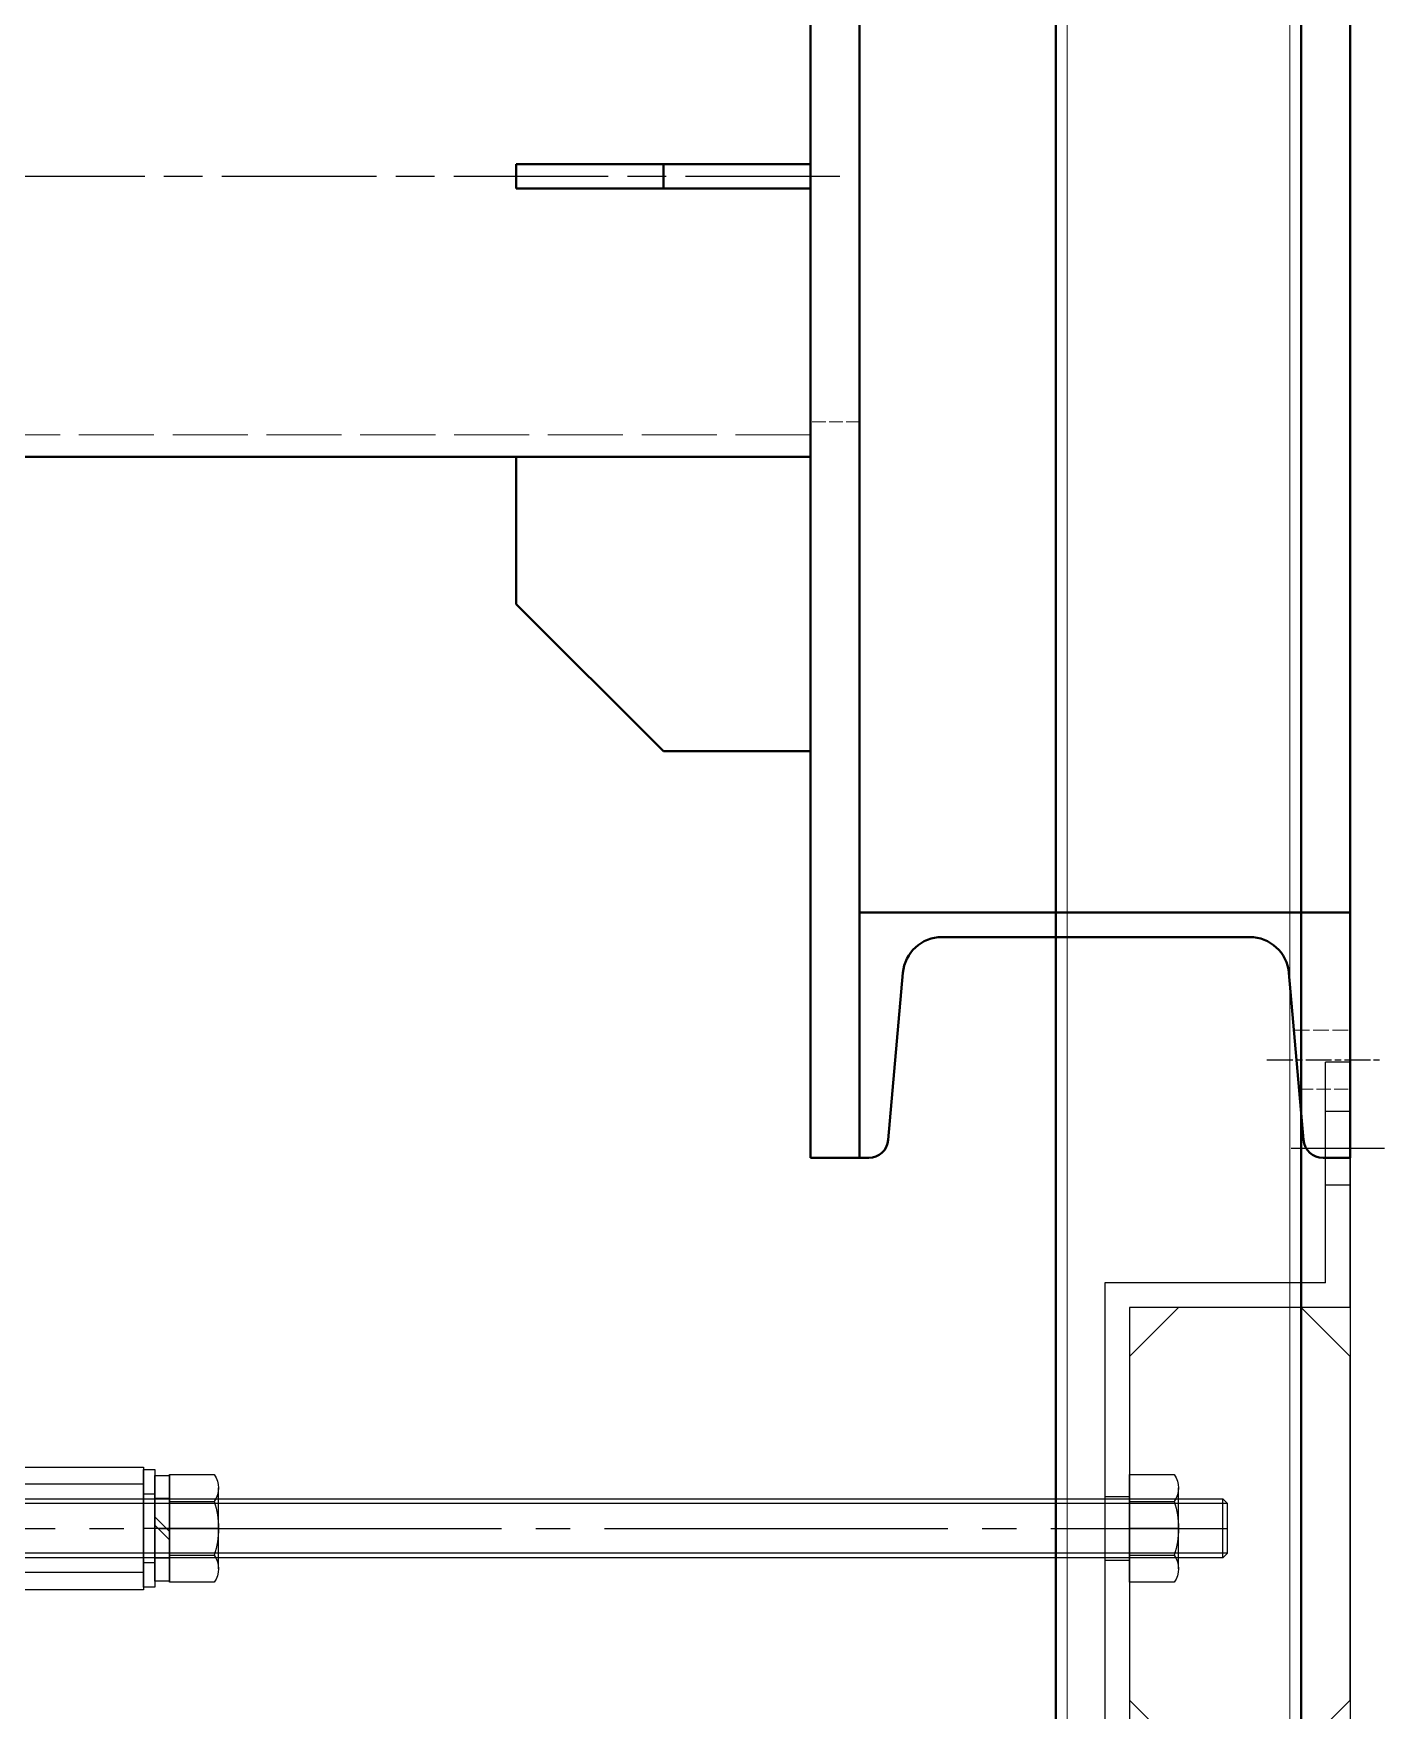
# Model space of a CAD drawing. Header units: millimetres. Extents: x 4969 to 37601, y -771 to 6478.
# Drawn here: x 13542.9 to 13818.3, y 2952.2 to 3293.9 of the extents above; entities that cross this region are included whole.
import ezdxf

# ---------------------------------------------------------------- set-up
doc = ezdxf.new("R2010")
doc.units = ezdxf.units.MM
doc.header["$LTSCALE"] = 7
doc.header["$MEASUREMENT"] = 0
for name, pattern in [('CENTER1', [13, 10, -1, 1, -1]), ('DPAC2941$0$CHAIN', [0.3543, 0.2362, -0.0295, 0.0591, -0.0295]), ('DPAC2941$0$DASHED', [0.2067, 0.1654, -0.0413]), ('HIDDEN1', [3.3, 2.5, -0.8]), ('HIDDEN2', [4.7625, 3.175, -1.5875]), ('HIDDENX2', [19.05, 12.7, -6.35])]:
    doc.linetypes.add(name, pattern=pattern)
doc.layers.get('0').update_dxf_attribs({"linetype": 'CONTINUOUS'})
for name, color, linetype in [('CENTER', 1, 'CENTER1'), ('HIDDEN', 2, 'HIDDEN1'), ('THIN', 3, 'CONTINUOUS')]:
    doc.layers.add(name, color=color, linetype=linetype)
for name, color, linetype, lineweight in [('DPAC2941$0$가려진 것(ISO)', 2, 'DPAC2941$0$DASHED', 18), ('DPAC2941$0$가시적인 것(ISO)', 3, 'CONTINUOUS', 40), ('DPAC2941$0$중심선(ISO)', 1, 'CONTINUOUS', 25), ('가려진 것(ISO)', 2, 'CONTINUOUS', 18), ('가시적인 것(ISO)', 3, 'CONTINUOUS', 40)]:
    doc.layers.add(name, color=color, linetype=linetype, lineweight=lineweight)

# ---------------------------------------------------------------- blocks, each defined once
blk = doc.blocks.new('A$C07893575')
at = {"layer": 'DPAC2941$0$가려진 것(ISO)', "ltscale": 13.215373}
blk.add_line((-252.65, 110), (-252.65, 853), dxfattribs=at)
at = {"layer": 'DPAC2941$0$가려진 것(ISO)', "ltscale": 2.380771}
blk.add_line((-250, 100), (-250, 110), dxfattribs=at)
at = {"layer": 'DPAC2941$0$가려진 것(ISO)', "ltscale": 2.480807}
blk.add_line((-386, 10.42), (-386, 0), dxfattribs=at)
at = {"layer": 'DPAC2941$0$가려진 것(ISO)', "ltscale": 2.730766}
blk.add_line((-374, 11.47), (-374, 0), dxfattribs=at)
at = {"layer": 'DPAC2941$0$가시적인 것(ISO)'}
for p, q in [((-257.15, 170), (-257.15, 793.53)), ((-317.15, 140), (-287.15, 170)), ((-287.15, 170), (-257.15, 170)), ((-257.15, 110), (-257.15, 170)), ((-197.5, 170), (-202.5, 170)), ((-202.5, 170), (-202.5, 140)), ((-197.5, 140), (-197.5, 170)), ((-317.15, 110), (-317.15, 140)), ((-202.5, 140), (-197.5, 140)), ((-202.5, 110), (-202.5, 140)), ((-197.5, 110), (-197.5, 140)), ((-400, 110), (-400, 100)), ((0, 110), (-400, 110)), ((0, 100), (-400, 100)), ((-350, 100), (-400, 100)), ((-400, 100), (-400, 98.14)), ((-350, 0), (-350, 100)), ((-396.35, 94.15), (-362.3, 91.17)), ((-355, 83.2), (-355, 20.46)), ((-362.3, 12.49), (-396.35, 9.51)), ((-400, 5.53), (-400, 0)), ((-400, 0), (-350, 0)), ((-350, 0), (-50, 0))]:
    blk.add_line(p, q, dxfattribs=at)
for centre, radius, start, end in [((-396, 98.14), 4, 180, 265), ((-363, 83.2), 8, 0, 85), ((-363, 20.46), 8, 275, 0), ((-396, 5.53), 4, 95, 180)]:
    blk.add_arc(centre, radius, start, end, dxfattribs=at)
at = {"layer": 'DPAC2941$0$중심선(ISO)', "linetype": 'DPAC2941$0$CHAIN', "ltscale": 19.051651}
blk.add_line((-200, 104), (-200, 859), dxfattribs=at)
at = {"layer": 'DPAC2941$0$중심선(ISO)', "linetype": 'DPAC2941$0$CHAIN', "ltscale": 3.186995}
blk.add_line((-380, 16.95), (-380, -6), dxfattribs=at)
blk = doc.blocks.new('A$C48941820')
blk.add_blockref('A$C07893575', (20, 0))
blk = doc.blocks.new('A$C01856FDD')
at = {"layer": '가려진 것(ISO)', "ltscale": 25.528696}
blk.add_line((-2.3, 2.3), (-2.3, 2297.7), dxfattribs=at)
at = {"layer": '가려진 것(ISO)', "ltscale": 25.394522}
blk.add_line((-47.7, 47.7), (-47.7, 2252.3), dxfattribs=at)
at = {"layer": '가시적인 것(ISO)'}
for p, q in [((-50, 1350), (-50, 2060)), ((0, 1200), (0, 2060))]:
    blk.add_line(p, q, dxfattribs=at)
blk = doc.blocks.new('A$C11F17762')
at = {"color": 2, "linetype": 'HIDDENX2'}
for p, q in [((-16.5, 80), (-16.5, 0)), ((1.5, 80), (1.5, 0)), ((-15, 40), (-20, 45)), ((0, 40), (5, 45)), ((0, 40), (-15, 40)), ((-15, 40), (-15, 0)), ((0, 40), (0, 0))]:
    blk.add_line(p, q, dxfattribs=at)
at = {"color": 4}
blk.add_lwpolyline([(5, 0), (5, 80), (-20, 80), (-20, 0)], close=True, dxfattribs=at)
blk = doc.blocks.new('A$C50571BFB')
for p, q in [((-6, -104.05), (-6, 294.05)), ((6, 294.05), (6, -104.05)), ((-6, -104.05), (6, -104.05)), ((-6, -104.05), (-5.05, -105)), ((-5.05, -105), (5.05, -105)), ((5.05, -105), (6, -104.05))]:
    blk.add_line(p, q)
at = {"layer": 'CENTER'}
blk.add_line((0, 295), (0, -105), dxfattribs=at)
at = {"layer": 'THIN'}
for points in [[(-5.05, -105), (-5.05, 295)], [(5.05, -105), (5.05, 295)]]:
    blk.add_lwpolyline(points, dxfattribs=at)
blk = doc.blocks.new('A$C5F7507CC')
for p, q in [((0.65, 3), (-2.35, 0)), ((2.35, 3), (-0.65, 0))]:
    blk.add_line(p, q)
blk.add_lwpolyline([(-10.75, 0), (-10.75, 3), (10.75, 3), (10.75, 0)], close=True)
at = {"layer": 'CENTER'}
blk.add_line((0, 0), (0, 3), dxfattribs=at)
at = {"layer": 'HIDDEN'}
for p, q in [((-6.1, 0), (-6.1, 3)), ((6.1, 0), (6.1, 3))]:
    blk.add_line(p, q, dxfattribs=at)
blk = doc.blocks.new('A$C15DB02F9')
for p, q in [((-5.48, 0), (-5.48, -9.15)), ((5.48, 0), (5.48, -9.15)), ((-8.23, -10), (8.23, -10))]:
    blk.add_line(p, q)
blk.add_lwpolyline([(-10.97, 0), (10.97, 0), (10.97, -9.15, -0.309401), (5.48, -9.15, -0.154701), (-5.48, -9.15, -0.309401), (-10.97, -9.15)], format="xyb", close=True)
at = {"layer": 'CENTER'}
blk.add_line((0, -10), (0, 0), dxfattribs=at)
blk = doc.blocks.new('A$C21206895')
blk.add_lwpolyline([(-12, 0), (-12, 2.3), (12, 2.3), (12, 0)], close=True)
at = {"layer": 'CENTER'}
blk.add_line((0, 0), (0, 2.3), dxfattribs=at)
at = {"layer": 'HIDDEN'}
for p, q in [((-7, 0), (-7, 2.3)), ((7, 0), (7, 2.3))]:
    blk.add_line(p, q, dxfattribs=at)
blk = doc.blocks.new('A$C6E827850')
for name, p in [('A$C21206895', (0, -2.3)), ('A$C5F7507CC', (0, -5.3)), ('A$C15DB02F9', (0, -5.3))]:
    blk.add_blockref(name, p)
blk = doc.blocks.new('A$C04DE550B')
at = {"color": 1, "linetype": 'CENTER1'}
for p, q in [((77.5, 57), (77.5, 38)), ((155, 12), (155, -7))]:
    blk.add_line(p, q, dxfattribs=at)
for p, q in [((127.5, 50), (27.5, 50)), ((127.5, 5), (127.5, 50)), ((122.5, 45), (32.5, 45)), ((32.5, 35), (42.5, 45)), ((122.5, 35), (112.5, 45)), ((122.5, 0), (122.5, 45)), ((32.5, 10), (42.5, 0)), ((122.5, 10), (112.5, 0)), ((127.5, 5), (172.5, 5)), ((172.5, 0), (172.5, 5)), ((42.5, 0), (112.5, 0)), ((122.5, 0), (172.5, 0))]:
    blk.add_line(p, q)
at = {"color": 2, "linetype": 'HIDDEN2'}
for p, q in [((71, 50), (71, 45)), ((84, 50), (84, 45)), ((147.5, 5), (147.5, 0)), ((162.5, 5), (162.5, 0))]:
    blk.add_line(p, q, dxfattribs=at)
for name, p in [('A$C50571BFB', (77.5, 130)), ('A$C6E827850', (77.5, 246)), ('A$C15DB02F9', (77.5, 45))]:
    blk.add_blockref(name, p)
at = {"xscale": -1, "rotation": 180}
blk.add_blockref('A$C11F17762', (85, 326), dxfattribs=at)

msp = doc.modelspace()

# ---------------------------------------------------------------- linework, layer by layer
msp.add_line((13811.291, 5399.47, -0.01), (13811.291, 503.03, -0.01))

# ---------------------------------------------------------------- block references
msp.add_blockref('A$C01856FDD', (13801.291, 1315.613, -0.01))
at = {"rotation": 90}
for name, p in [('A$C48941820', (13811.291, 3444.844, -0.01)), ('A$C04DE550B', (13811.291, 2911.85, -0.01))]:
    msp.add_blockref(name, p, dxfattribs=at)

doc.saveas('drawing.dxf')
